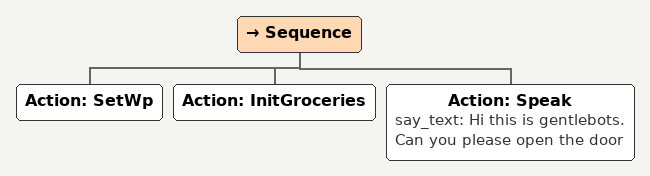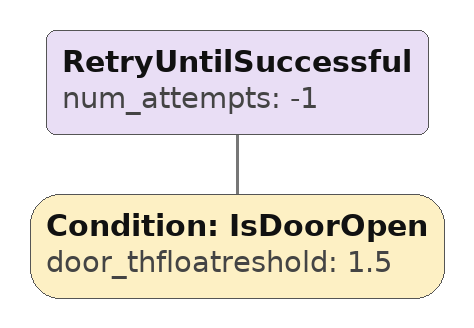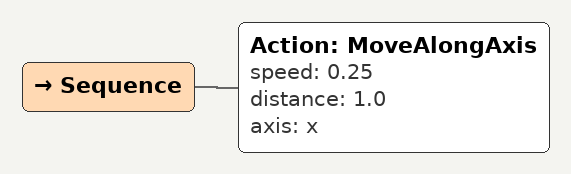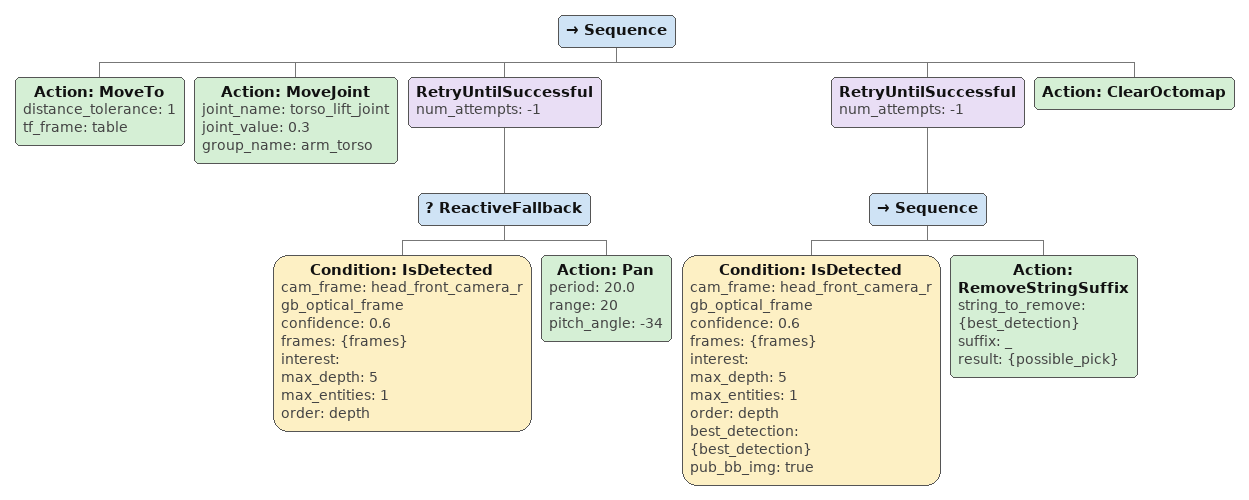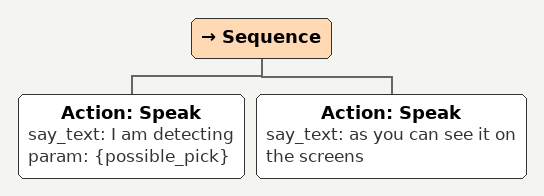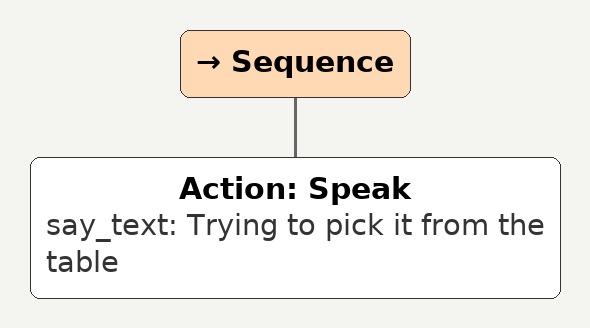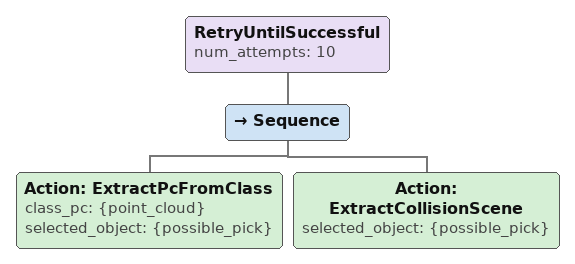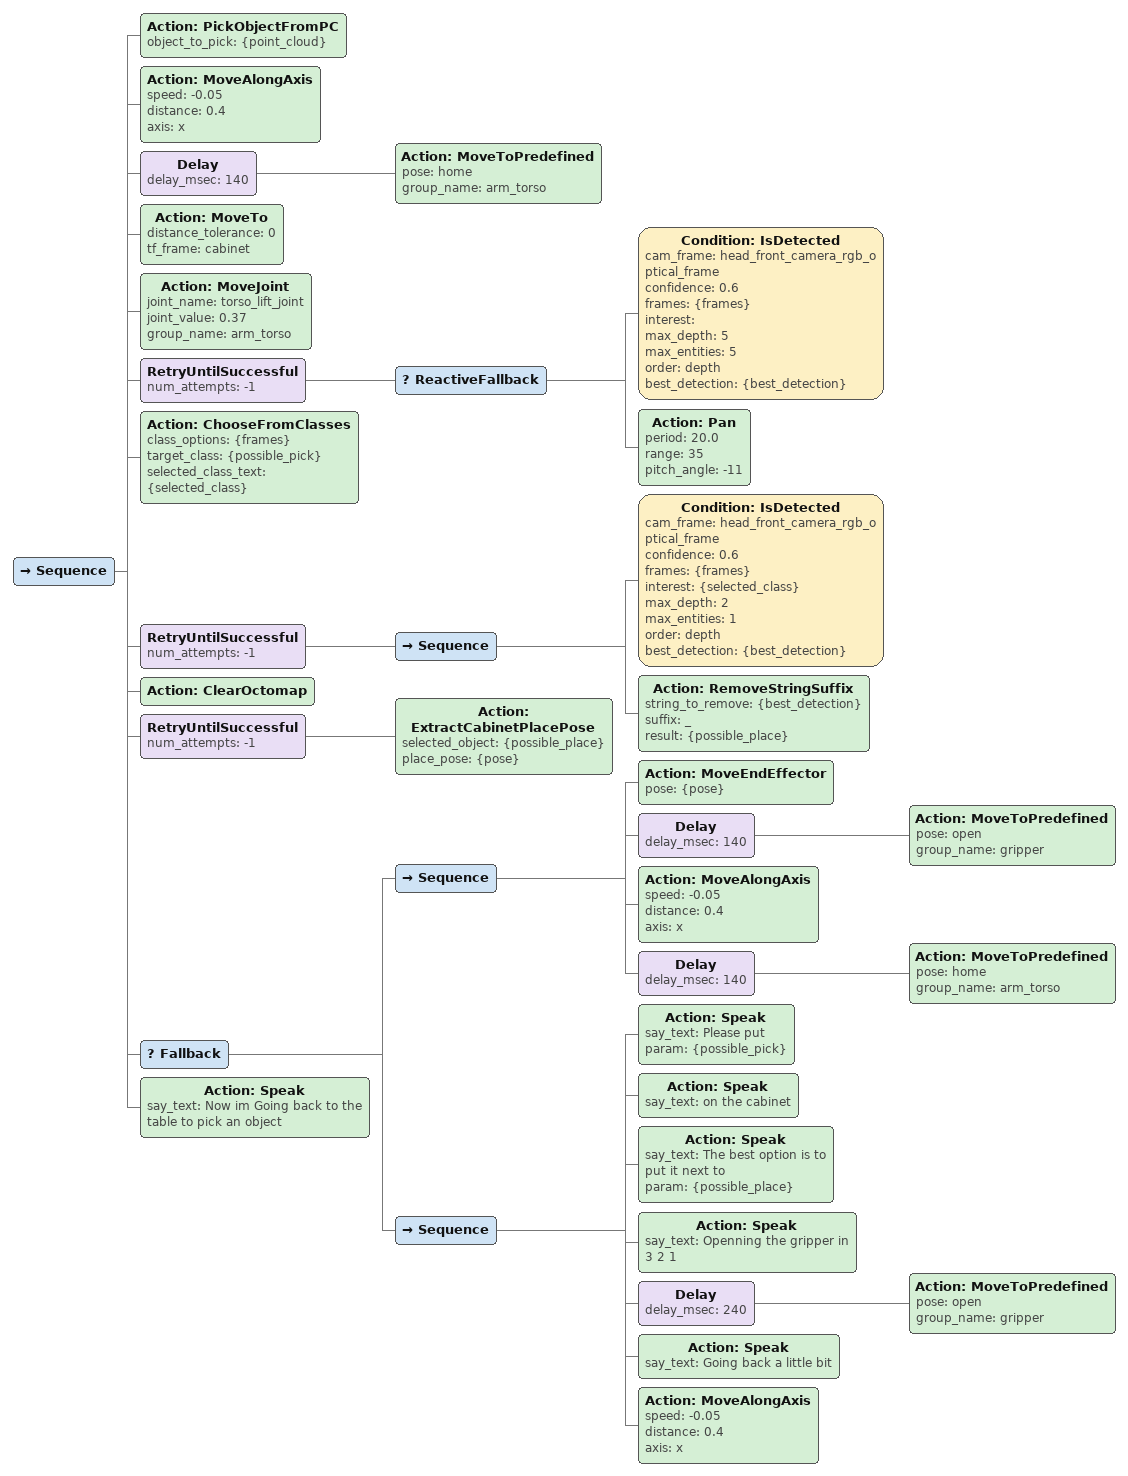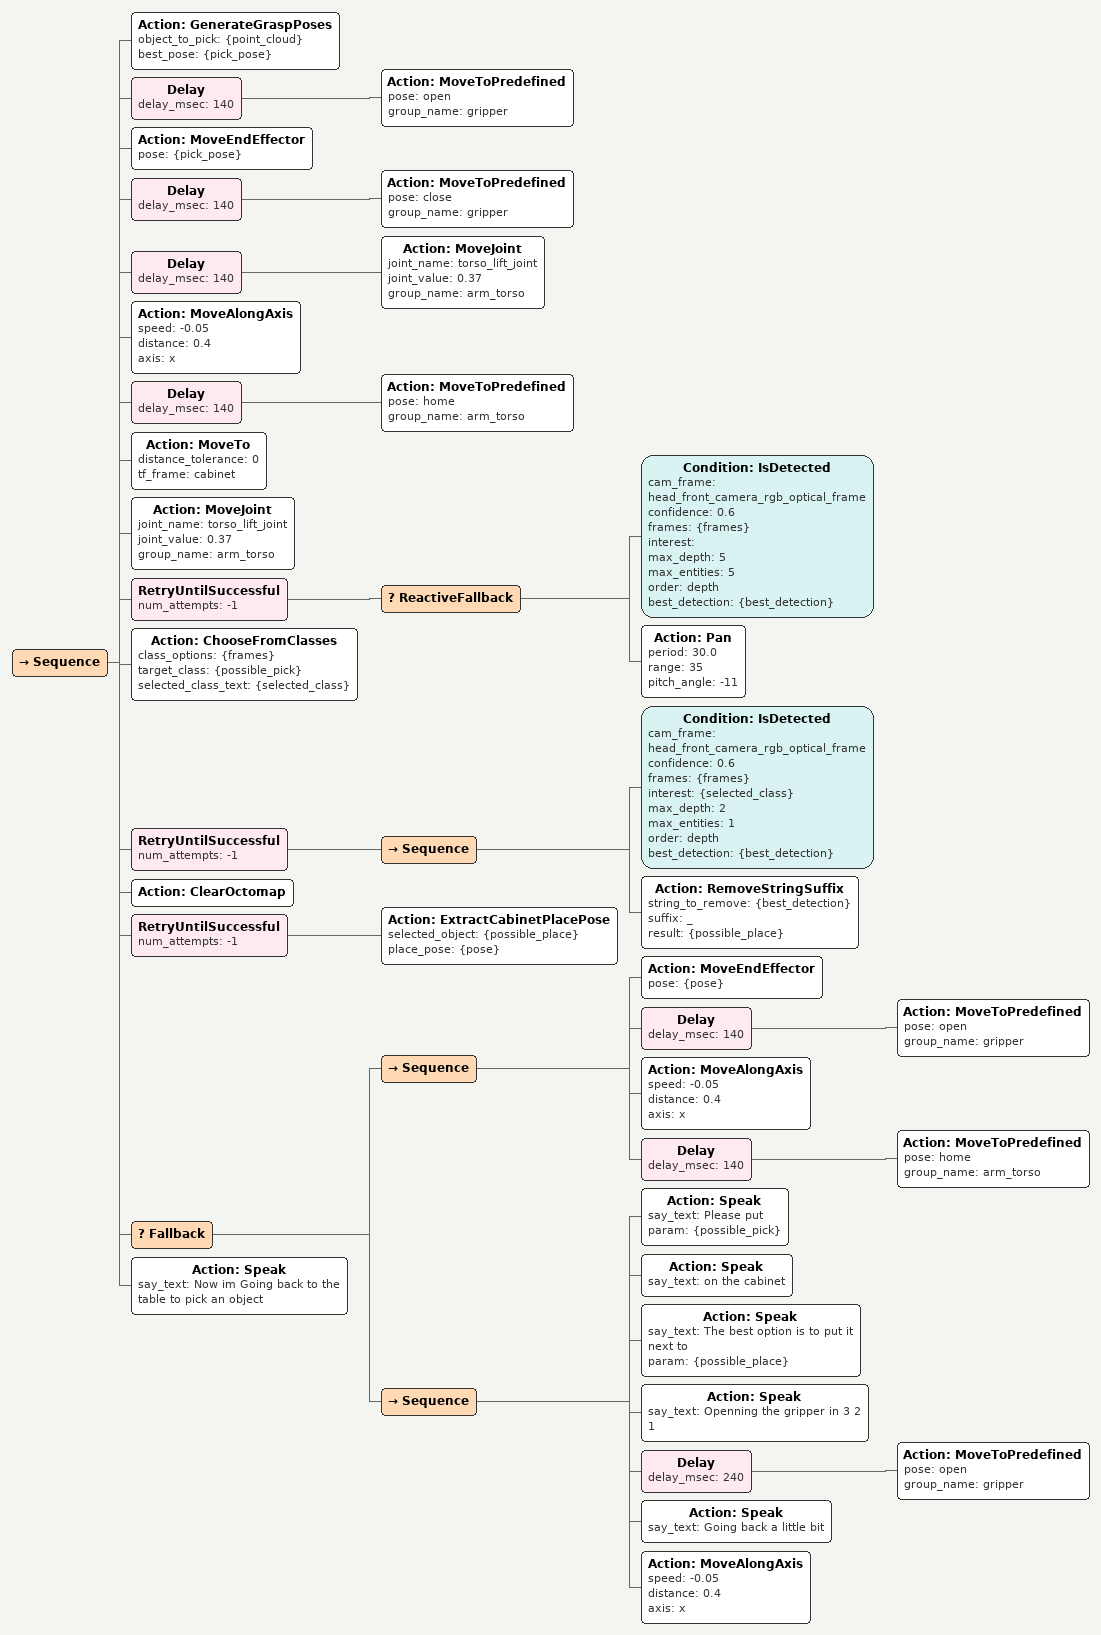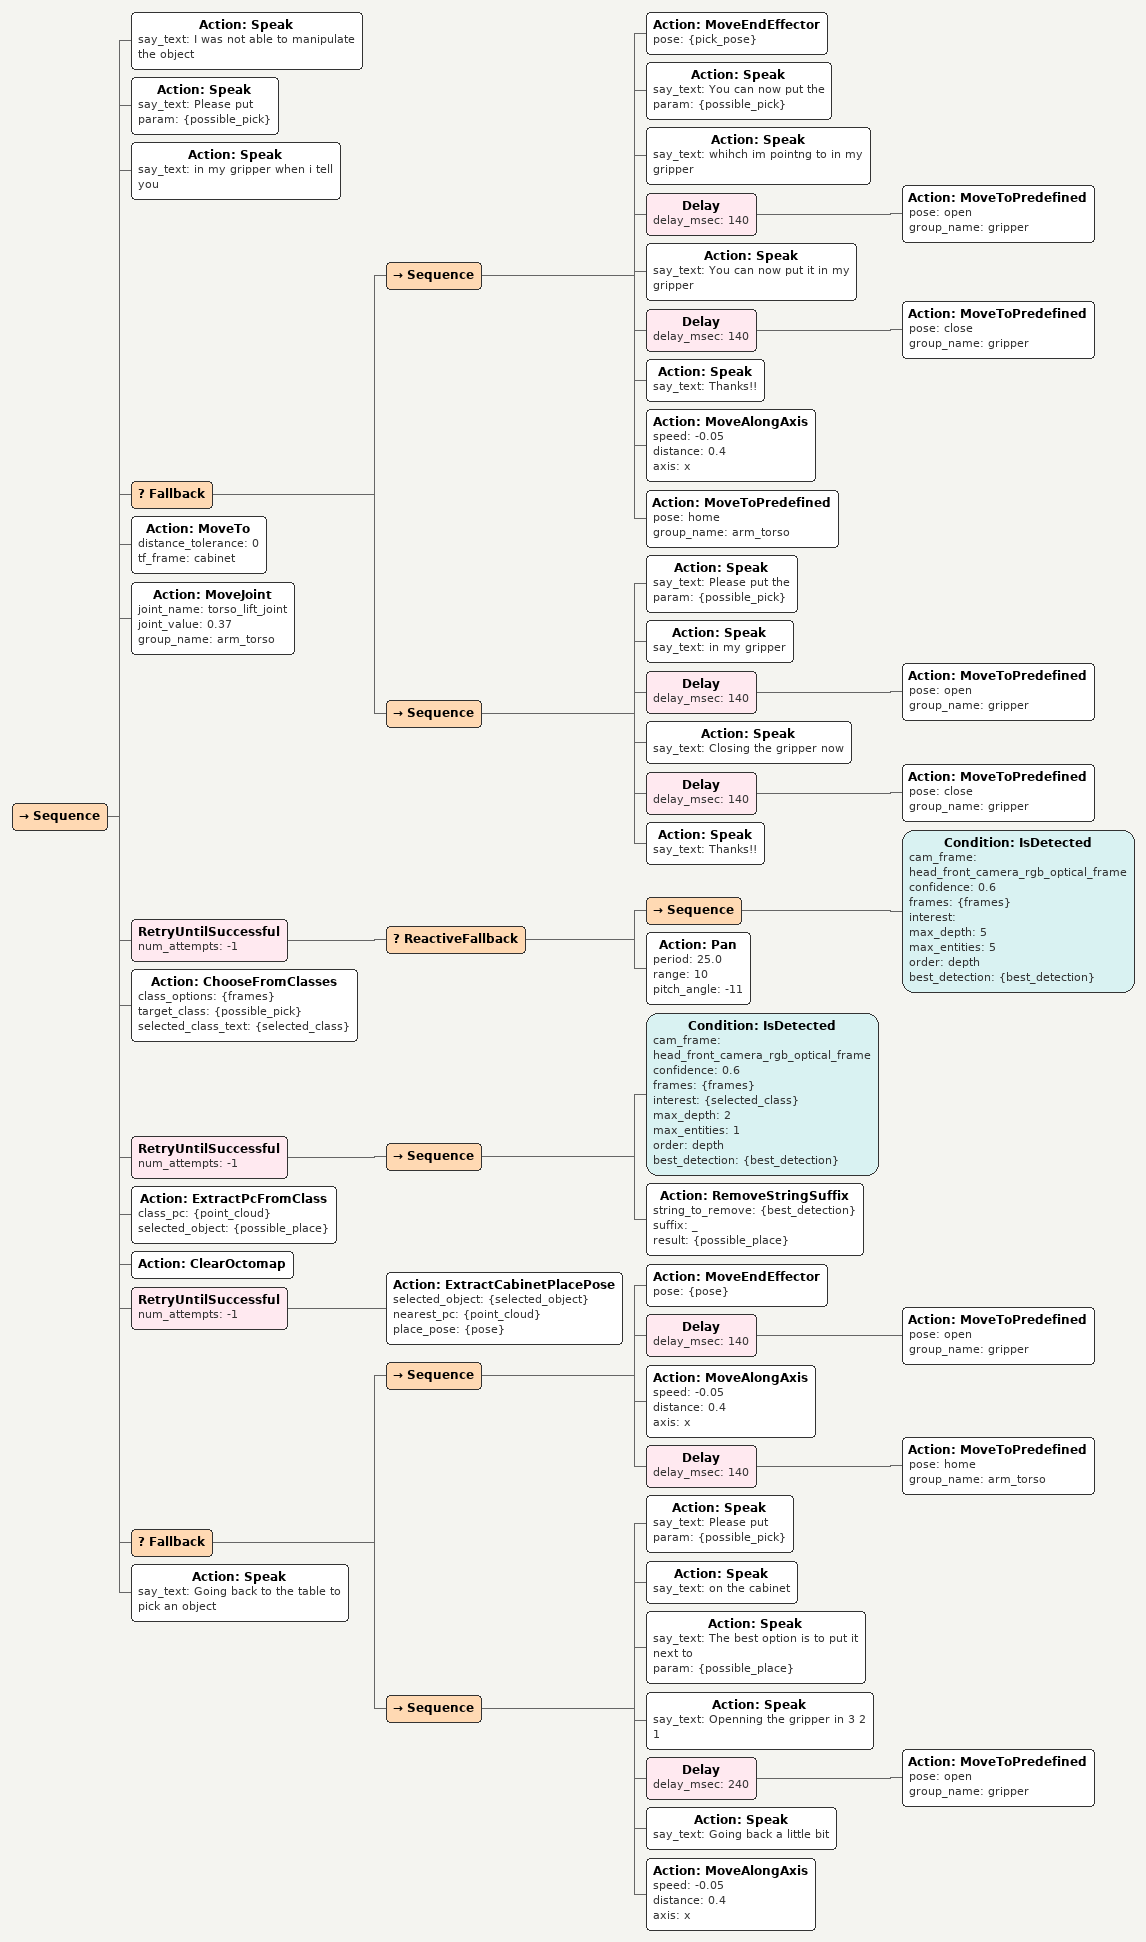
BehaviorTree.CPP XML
<Sequence>

    <Action ID="SetWp"/>
    <Action ID="InitGroceries"/>
    <Action ID="Speak" say_text="Hi this is gentlebots. Can you please open the door "/>
</Sequence>

<RetryUntilSuccessful num_attempts="-1">
    <Condition ID="IsDoorOpen" door_thfloatreshold="1.5"/>
</RetryUntilSuccessful>

<Sequence>

    <Action ID="MoveAlongAxis" speed="0.25" distance="1.0" axis="x"/>
</Sequence>

<Sequence>
    <Action ID="MoveTo" distance_tolerance="1" tf_frame="table"/>
    <Action ID="MoveJoint" joint_name="torso_lift_joint" joint_value="0.3" group_name="arm_torso"/>
    <RetryUntilSuccessful num_attempts="-1">

    <ReactiveFallback>
            <Condition ID="IsDetected" cam_frame="head_front_camera_rgb_optical_frame" confidence="0.6" frames="{frames}" interest="" max_depth="5" max_entities="1" order="depth"/>
            <Action ID="Pan" period="20.0" range="20" pitch_angle="-34"/>
        </ReactiveFallback>
    </RetryUntilSuccessful>
    <RetryUntilSuccessful num_attempts="-1">
        <Sequence>
            <Condition ID="IsDetected" cam_frame="head_front_camera_rgb_optical_frame" confidence="0.6" frames="{frames}" interest="" max_depth="5" max_entities="1" order="depth" best_detection="{best_detection}" pub_bb_img="true"/>

            <Action ID="RemoveStringSuffix" string_to_remove="{best_detection}" suffix="_" result="{possible_pick}"/>
        </Sequence>
    </RetryUntilSuccessful>

    <Action ID="ClearOctomap"/>
</Sequence>

<Sequence>
    <Action ID="Speak" say_text="I am detecting " param="{possible_pick}"/>
    <Action ID="Speak" say_text="as you can see it on the screens"/>
</Sequence>

<Sequence>
    <Action ID="Speak" say_text="Trying to pick it from the table "/>
</Sequence>

<RetryUntilSuccessful num_attempts="10">
    <Sequence>
        <Action ID="ExtractPcFromClass" class_pc="{point_cloud}" selected_object="{possible_pick}"/>
        <Action ID="ExtractCollisionScene" selected_object="{possible_pick}"/>
    </Sequence>
</RetryUntilSuccessful>

<Sequence>
    <Action ID="PickObjectFromPC" object_to_pick="{point_cloud}"/>
    <Action ID="MoveAlongAxis" speed="-0.05" distance="0.4" axis="x"/>
    <Delay delay_msec="140">
        <Action ID="MoveToPredefined" pose="home" group_name="arm_torso"/>
    </Delay>
    <Action ID="MoveTo" distance_tolerance="0" tf_frame="cabinet"/>
    <Action ID="MoveJoint" joint_name="torso_lift_joint" joint_value="0.37" group_name="arm_torso"/>
    <RetryUntilSuccessful num_attempts="-1">
        <ReactiveFallback>
            <Condition ID="IsDetected" cam_frame="head_front_camera_rgb_optical_frame" confidence="0.6" frames="{frames}" interest="" max_depth="5" max_entities="5" order="depth" best_detection="{best_detection}"/>
            <Action ID="Pan" period="20.0" range="35" pitch_angle="-11"/>
        </ReactiveFallback>
    </RetryUntilSuccessful>
    <Action ID="ChooseFromClasses" class_options="{frames}" target_class="{possible_pick}" selected_class_text="{selected_class}"/>
    <RetryUntilSuccessful num_attempts="-1">
        <Sequence>
            <Condition ID="IsDetected" cam_frame="head_front_camera_rgb_optical_frame" confidence="0.6" frames="{frames}" interest="{selected_class}" max_depth="2" max_entities="1" order="depth" best_detection="{best_detection}"/>
            <Action ID="RemoveStringSuffix" string_to_remove="{best_detection}" suffix="_" result="{possible_place}"/>
        </Sequence>
    </RetryUntilSuccessful>
    <Action ID="ClearOctomap"/>
    <RetryUntilSuccessful num_attempts="-1">
        <Action ID="ExtractCabinetPlacePose" selected_object="{possible_place}" place_pose="{pose}"/>
    </RetryUntilSuccessful>
    <Fallback>
        <Sequence>
            <Action ID="MoveEndEffector" pose="{pose}"/>
            <Delay delay_msec="140">
                <Action ID="MoveToPredefined" pose="open" group_name="gripper"/>
            </Delay>
            <Action ID="MoveAlongAxis" speed="-0.05" distance="0.4" axis="x"/>
            <Delay delay_msec="140">
                <Action ID="MoveToPredefined" pose="home" group_name="arm_torso"/>
            </Delay>
        </Sequence>
        <Sequence>
            <Action ID="Speak" say_text="Please put " param="{possible_pick}"/>
            <Action ID="Speak" say_text="on the cabinet"/>
            <Action ID="Speak" say_text="The best option is to put it next to " param="{possible_place}"/>
            <Action ID="Speak" say_text="Openning the gripper in 3 2 1"/>
            <Delay delay_msec="240">
                <Action ID="MoveToPredefined" pose="open" group_name="gripper"/>
            </Delay>
            <Action ID="Speak" say_text="Going back a little bit"/>
            <Action ID="MoveAlongAxis" speed="-0.05" distance="0.4" axis="x"/>
        </Sequence>
    </Fallback>
    <Action ID="Speak" say_text="Now im Going back to the table to pick an object"/>
</Sequence>

<Sequence>
    <Action ID="GenerateGraspPoses" object_to_pick="{point_cloud}" best_pose="{pick_pose}"/>
    <Delay delay_msec="140">
        <Action ID="MoveToPredefined" pose="open" group_name="gripper"/>
    </Delay>
    <Action ID="MoveEndEffector" pose="{pick_pose}"/>
    <Delay delay_msec="140">
        <Action ID="MoveToPredefined" pose="close" group_name="gripper"/>
    </Delay>
    <Delay delay_msec="140">
        <Action ID="MoveJoint" joint_name="torso_lift_joint" joint_value="0.37" group_name="arm_torso"/>
    </Delay>
    <Action ID="MoveAlongAxis" speed="-0.05" distance="0.4" axis="x"/>
    <Delay delay_msec="140">
        <Action ID="MoveToPredefined" pose="home" group_name="arm_torso"/>
    </Delay>
    <Action ID="MoveTo" distance_tolerance="0" tf_frame="cabinet"/>
    <Action ID="MoveJoint" joint_name="torso_lift_joint" joint_value="0.37" group_name="arm_torso"/>
    <RetryUntilSuccessful num_attempts="-1">
        <ReactiveFallback>
            <Condition ID="IsDetected" cam_frame="head_front_camera_rgb_optical_frame" confidence="0.6" frames="{frames}" interest="" max_depth="5" max_entities="5" order="depth" best_detection="{best_detection}"/>
            <Action ID="Pan" period="30.0" range="35" pitch_angle="-11"/>
        </ReactiveFallback>
    </RetryUntilSuccessful>
    <Action ID="ChooseFromClasses" class_options="{frames}" target_class="{possible_pick}" selected_class_text="{selected_class}"/>
    <RetryUntilSuccessful num_attempts="-1">
        <Sequence>
            <Condition ID="IsDetected" cam_frame="head_front_camera_rgb_optical_frame" confidence="0.6" frames="{frames}" interest="{selected_class}" max_depth="2" max_entities="1" order="depth" best_detection="{best_detection}"/>
            <Action ID="RemoveStringSuffix" string_to_remove="{best_detection}" suffix="_" result="{possible_place}"/>
        </Sequence>
    </RetryUntilSuccessful>
    <Action ID="ClearOctomap"/>
    <RetryUntilSuccessful num_attempts="-1">
        <Action ID="ExtractCabinetPlacePose" selected_object="{possible_place}" place_pose="{pose}"/>
    </RetryUntilSuccessful>
    <Fallback>
        <Sequence>
            <Action ID="MoveEndEffector" pose="{pose}"/>
            <Delay delay_msec="140">
                <Action ID="MoveToPredefined" pose="open" group_name="gripper"/>
            </Delay>
            <Action ID="MoveAlongAxis" speed="-0.05" distance="0.4" axis="x"/>
            <Delay delay_msec="140">
                <Action ID="MoveToPredefined" pose="home" group_name="arm_torso"/>
            </Delay>
        </Sequence>
        <Sequence>
            <Action ID="Speak" say_text="Please put " param="{possible_pick}"/>
            <Action ID="Speak" say_text="on the cabinet"/>
            <Action ID="Speak" say_text="The best option is to put it next to " param="{possible_place}"/>
            <Action ID="Speak" say_text="Openning the gripper in 3 2 1"/>
            <Delay delay_msec="240">
                <Action ID="MoveToPredefined" pose="open" group_name="gripper"/>
            </Delay>
            <Action ID="Speak" say_text="Going back a little bit"/>
            <Action ID="MoveAlongAxis" speed="-0.05" distance="0.4" axis="x"/>
        </Sequence>
    </Fallback>
    <Action ID="Speak" say_text="Now im Going back to the table to pick an object"/>
</Sequence>

<Sequence>
    <Action ID="Speak" say_text="I was not able to manipulate the object"/>
    <Action ID="Speak" say_text="Please put " param="{possible_pick}"/>
    <Action ID="Speak" say_text="in my gripper when i tell you"/>
    <Fallback>
        <Sequence>
            <Action ID="MoveEndEffector" pose="{pick_pose}"/>
            <Action ID="Speak" say_text="You can now put the " param="{possible_pick}"/>
            <Action ID="Speak" say_text="whihch im pointng to in my gripper"/>
            <Delay delay_msec="140">
                <Action ID="MoveToPredefined" pose="open" group_name="gripper"/>
            </Delay>
            <Action ID="Speak" say_text="You can now put it in my gripper"/>
            <Delay delay_msec="140">
                <Action ID="MoveToPredefined" pose="close" group_name="gripper"/>
            </Delay>
            <Action ID="Speak" say_text="Thanks!!"/>
            <Action ID="MoveAlongAxis" speed="-0.05" distance="0.4" axis="x"/>
            <Action ID="MoveToPredefined" pose="home" group_name="arm_torso"/>
        </Sequence>
        <Sequence>
            <Action ID="Speak" say_text="Please put the " param="{possible_pick}"/>
            <Action ID="Speak" say_text="in my gripper"/>
            <Delay delay_msec="140">
                <Action ID="MoveToPredefined" pose="open" group_name="gripper"/>
            </Delay>
            <Action ID="Speak" say_text="Closing the gripper now"/>
            <Delay delay_msec="140">
                <Action ID="MoveToPredefined" pose="close" group_name="gripper"/>
            </Delay>
            <Action ID="Speak" say_text="Thanks!!"/>
        </Sequence>
    </Fallback>
    <Action ID="MoveTo" distance_tolerance="0" tf_frame="cabinet"/>
    <Action ID="MoveJoint" joint_name="torso_lift_joint" joint_value="0.37" group_name="arm_torso"/>
    <RetryUntilSuccessful num_attempts="-1">
        <ReactiveFallback>
            <Sequence>
                <Condition ID="IsDetected" cam_frame="head_front_camera_rgb_optical_frame" confidence="0.6" frames="{frames}" interest="" max_depth="5" max_entities="5" order="depth" best_detection="{best_detection}"/>

            </Sequence>
            <Action ID="Pan" period="25.0" range="10" pitch_angle="-11"/>
        </ReactiveFallback>
    </RetryUntilSuccessful>
    <Action ID="ChooseFromClasses" class_options="{frames}" target_class="{possible_pick}" selected_class_text="{selected_class}"/>
    <RetryUntilSuccessful num_attempts="-1">
        <Sequence>
            <Condition ID="IsDetected" cam_frame="head_front_camera_rgb_optical_frame" confidence="0.6" frames="{frames}" interest="{selected_class}" max_depth="2" max_entities="1" order="depth" best_detection="{best_detection}"/>
            <Action ID="RemoveStringSuffix" string_to_remove="{best_detection}" suffix="_" result="{possible_place}"/>
        </Sequence>
    </RetryUntilSuccessful>
    <Action ID="ExtractPcFromClass" class_pc="{point_cloud}" selected_object="{possible_place}"/>
    <Action ID="ClearOctomap"/>
    <RetryUntilSuccessful num_attempts="-1">
        <Action ID="ExtractCabinetPlacePose" selected_object="{selected_object}" nearest_pc="{point_cloud}" place_pose="{pose}"/>
    </RetryUntilSuccessful>
    <Fallback>
        <Sequence>
            <Action ID="MoveEndEffector" pose="{pose}"/>
            <Delay delay_msec="140">
                <Action ID="MoveToPredefined" pose="open" group_name="gripper"/>
            </Delay>
            <Action ID="MoveAlongAxis" speed="-0.05" distance="0.4" axis="x"/>
            <Delay delay_msec="140">
                <Action ID="MoveToPredefined" pose="home" group_name="arm_torso"/>
            </Delay>
        </Sequence>
        <Sequence>
            <Action ID="Speak" say_text="Please put " param="{possible_pick}"/>
            <Action ID="Speak" say_text="on the cabinet"/>
            <Action ID="Speak" say_text="The best option is to put it next to " param="{possible_place}"/>
            <Action ID="Speak" say_text="Openning the gripper in 3 2 1"/>
            <Delay delay_msec="240">
                <Action ID="MoveToPredefined" pose="open" group_name="gripper"/>
            </Delay>
            <Action ID="Speak" say_text="Going back a little bit"/>
            <Action ID="MoveAlongAxis" speed="-0.05" distance="0.4" axis="x"/>
        </Sequence>
    </Fallback>
    <Action ID="Speak" say_text="Going back to the table to pick an object"/>
</Sequence>
